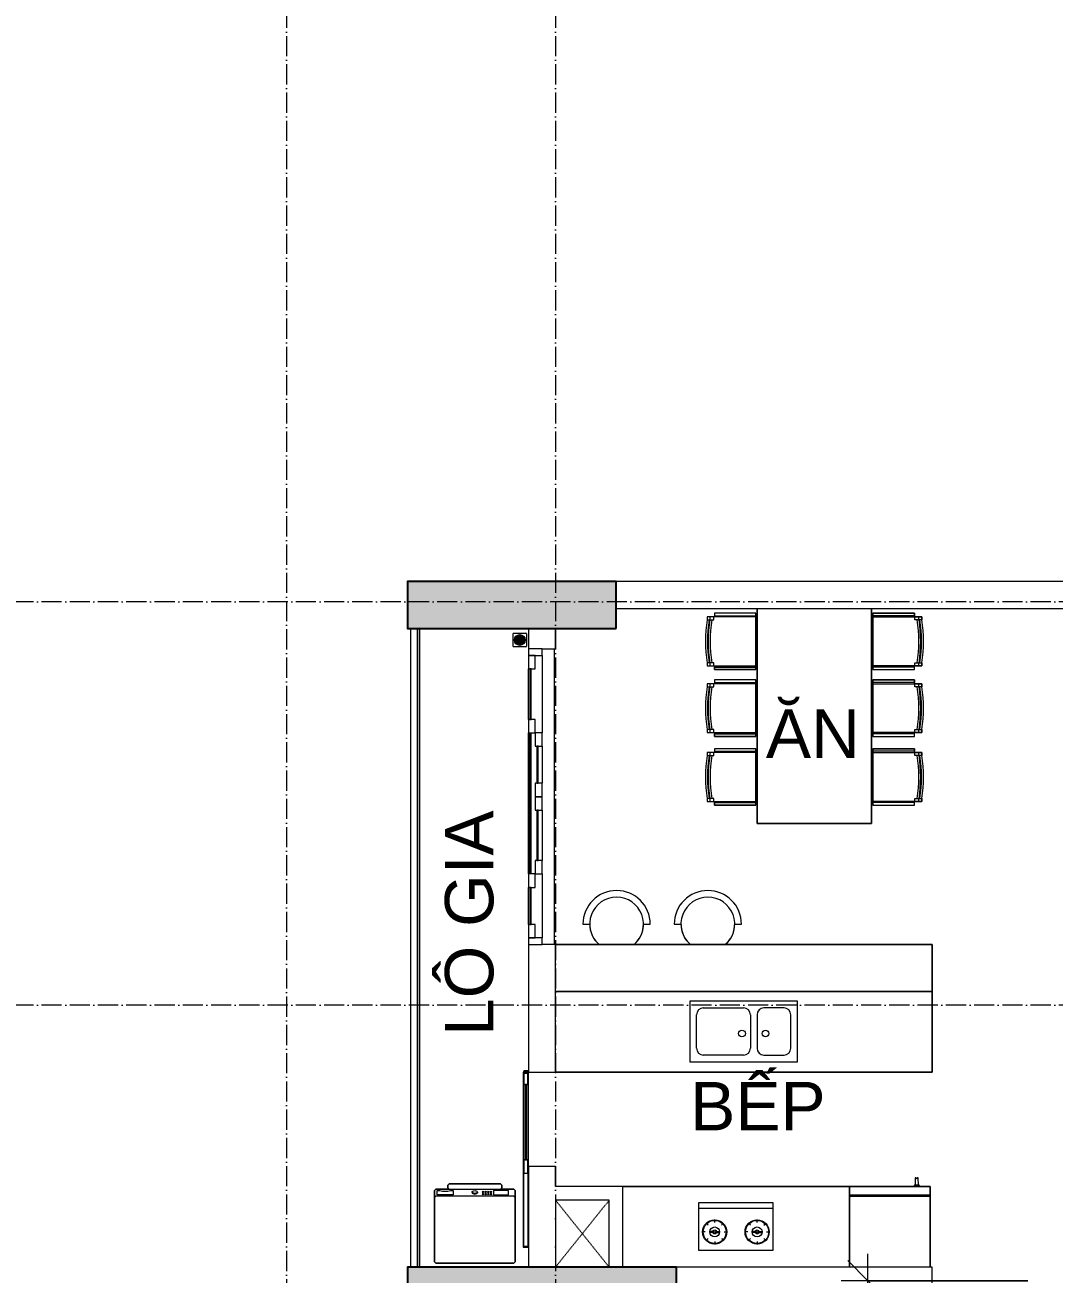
# Model space of a CAD drawing. Header units: millimetres. Extents: x -20144 to 122974, y -38328 to 48263.
# Drawn here: x -2443 to 5206, y 6450 to 15739 of the extents above; entities that cross this region are included whole.
import ezdxf

# ---------------------------------------------------------------- set-up
doc = ezdxf.new("R2010")
doc.units = ezdxf.units.MM
doc.linetypes.add('Dash', pattern=[6.35, 3.175, -3.175])
doc.linetypes.add('Grid Line', pattern=[4.2, 3, -0.6, 0, -0.6])
for name, color, linetype, lineweight in [('A-DETL-GENF', 31, 'Continuous', 5), ('A-DETL-GENF-HDLN', 161, 'Dash', 5), ('CHU', 181, 'Continuous', 5), ('CUA', 31, 'Continuous', 9), ('DIM', 1, 'Continuous', 5), ('DIM-200', 1, 'Continuous', 5), ('NET THAY 1', 41, 'Continuous', 5), ('NET-CAT', 3, 'Continuous', 15), ('NET-THAY', 2, 'Continuous', 9), ('THIET BI', 44, 'Continuous', 5), ('THIET-BI', 44, 'Continuous', 5), ('TRUC', 225, 'Continuous', 5), ('X-COT HAM$0$LC.HA', 8, 'Continuous', 9)]:
    doc.layers.add(name, color=color, linetype=linetype, lineweight=lineweight)
doc.styles.add('Arial_3', font='arial_0.ttf', dxfattribs={"height": 400})
doc.styles.add('Arial_4', font='arial_0.ttf', dxfattribs={"height": 360})
doc.dimstyles.new('Diagonal_-_2mm_Arial', dxfattribs={"dimscale": 304.8, "dimtxt": 408.10376, "dimasz": 0.984252, "dimexe": 0.656168, "dimexo": 4.593176, "dimgap": 0.098425, "dimtad": 1, "dimdec": 0, "dimzin": 0, "dimdsep": 46, "dimtxsty": 'Arial_3', "dimblk1": 'OBLIQUE', "dimblk2": 'OBLIQUE', "dimsah": 1, "dimcen": 0.09, "dimdle": 0.656168, "dimazin": 0, "dimtfac": 1, "dimtdec": 4, "dimtix": 1, "dimtmove": 0, "dimatfit": 3, "dimfxl": 0, "dimtvp": 1, "dimtolj": 1, "dimtzin": 0, "dimlwd": 9, "dimlwe": 9, "dimarcsym": 0})

# ---------------------------------------------------------------- blocks, each defined once
blk = doc.blocks.new('ALC1807-ASCENT PLAZA-KET CAU_rvt-1-MẶT BẰNG TẦNG 5 ĐẾN TẦNG 22')
at = {"layer": 'X-COT HAM$0$LC.HA'}
h = blk.add_hatch(color=256, dxfattribs=at)
h.dxf.hatch_style = 1
h.paths.add_polyline_path([(1951, 11249.9), (1951, 11599.9), (401, 11599.9), (401, 11249.9)])
h = blk.add_hatch(color=256, dxfattribs=at)
h.dxf.hatch_style = 1
h.paths.add_polyline_path([(2400.5, 6200), (2400.5, 6500), (400.5, 6500), (400.5, 6200)])
at = {"ltscale": 1000}
for points in [[(1951, 11249.9), (1951, 11599.9), (401, 11599.9), (401, 11249.9)], [(2400.5, 6200), (2400.5, 6500), (400.5, 6500), (400.5, 6200)]]:
    blk.add_lwpolyline(points, close=True, dxfattribs=at)
blk = doc.blocks.new('X-TU LANH - X-TU LANH-V9-MẶT BẰNG TẦNG 5 ĐẾN TẦNG 22')
at = {"layer": 'THIET BI'}
for p, q in [((-300, 0), (-300, -600)), ((-300, -600), (-300, 0)), ((300, -600), (300, 0)), ((300, 0), (300, -600)), ((300, -530), (-300, -530)), ((300, -540), (-300, -540)), ((-300, -600), (300, -600)), ((300, -600), (-300, -600)), ((-222.5, -600), (-217.5, -610)), ((-217.5, -610), (-182.5, -610)), ((-212.5, -610), (-210.5, -665)), ((-189.5, -665), (-187.5, -610)), ((-182.5, -610), (-177.5, -600)), ((-210.5, -665), (-205.2, -665)), ((-194.8, -665), (-189.5, -665))]:
    blk.add_line(p, q, dxfattribs=at)
blk.add_arc((-200, -667.2), 5.66, 22.40182, 157.59821, dxfattribs=at)
blk = doc.blocks.new('X-BAN AN 4 GHE - X-BAN AN 4 GHE 2-V43-MẶT BẰNG TẦNG 5 ĐẾN TẦNG 22')
at = {"layer": 'THIET BI'}
for p, q in [((187, 372.7), (165.2, 372.7)), ((165.2, 372.7), (165.2, 318.5)), ((165.2, 372.7), (165.2, 10)), ((187, 372.7), (165.2, 372.7)), ((187, 337.9), (187, 372.7)), ((527.9, 372.7), (506.1, 372.7)), ((506.1, 372.7), (506.1, 337.9)), ((527.9, 372.7), (506.1, 372.7)), ((527.9, 318.5), (527.9, 372.7)), ((527.9, 10), (527.9, 372.7)), ((698.6, 372.7), (676.8, 372.7)), ((676.8, 372.7), (676.8, 318.5)), ((676.8, 372.7), (676.8, 10)), ((698.6, 372.7), (676.8, 372.7)), ((698.6, 337.9), (698.6, 372.7)), ((1039.5, 372.7), (1017.7, 372.7)), ((1017.7, 372.7), (1017.7, 337.9)), ((1039.5, 372.7), (1017.7, 372.7)), ((1039.5, 318.5), (1039.5, 372.7)), ((1039.5, 10), (1039.5, 372.7)), ((1195.4, 372.7), (1173.7, 372.7)), ((1173.7, 372.7), (1173.7, 318.5)), ((1173.7, 372.7), (1173.7, 10)), ((1195.4, 372.7), (1173.7, 372.7)), ((1195.4, 337.9), (1195.4, 372.7)), ((1536.3, 372.7), (1514.6, 372.7)), ((1514.6, 372.7), (1514.6, 337.9)), ((1536.3, 372.7), (1514.6, 372.7)), ((1536.3, 318.5), (1536.3, 372.7)), ((1536.3, 10), (1536.3, 372.7)), ((165.2, 318.5), (136.9, 318.5)), ((136.9, 318.5), (136.9, 10)), ((136.9, 318.5), (155.8, 318.5)), ((136.9, 10), (136.9, 318.5)), ((155.8, 318.5), (155.8, 10)), ((165.2, 350.9), (187, 350.9)), ((165.2, 321.9), (187, 321.9)), ((187, 321.9), (187, 337.9)), ((506.1, 350.9), (527.9, 350.9)), ((506.1, 337.9), (506.1, 321.9)), ((506.1, 321.9), (527.9, 321.9)), ((556.2, 318.5), (527.9, 318.5)), ((537.3, 318.5), (537.3, 10)), ((556.2, 318.5), (537.3, 318.5)), ((556.2, 10), (556.2, 318.5)), ((556.2, 10), (556.2, 318.5)), ((648.5, 318.5), (648.5, 10)), ((676.8, 318.5), (648.5, 318.5)), ((648.5, 318.5), (667.4, 318.5)), ((648.5, 10), (648.5, 318.5)), ((667.4, 318.5), (667.4, 10)), ((676.8, 350.9), (698.6, 350.9)), ((676.8, 321.9), (698.6, 321.9)), ((698.6, 321.9), (698.6, 337.9)), ((1017.7, 350.9), (1039.5, 350.9)), ((1017.7, 337.9), (1017.7, 321.9)), ((1017.7, 321.9), (1039.5, 321.9)), ((1067.8, 318.5), (1039.5, 318.5)), ((1048.9, 318.5), (1048.9, 10)), ((1067.8, 318.5), (1048.9, 318.5)), ((1067.8, 10), (1067.8, 318.5)), ((1067.8, 10), (1067.8, 318.5)), ((1145.3, 318.5), (1145.3, 10)), ((1173.7, 318.5), (1145.3, 318.5)), ((1145.3, 318.5), (1164.2, 318.5)), ((1145.3, 10), (1145.3, 318.5)), ((1164.2, 318.5), (1164.2, 10)), ((1173.7, 350.9), (1195.4, 350.9)), ((1173.7, 321.9), (1195.4, 321.9)), ((1195.4, 321.9), (1195.4, 337.9)), ((1514.6, 350.9), (1536.3, 350.9)), ((1514.6, 337.9), (1514.6, 321.9)), ((1514.6, 321.9), (1536.3, 321.9)), ((1564.7, 318.5), (1536.3, 318.5)), ((1545.8, 318.5), (1545.8, 10)), ((1564.7, 318.5), (1545.8, 318.5)), ((1564.7, 10), (1564.7, 318.5)), ((1564.7, 10), (1564.7, 318.5)), ((1600, 0), (0, 0)), ((0, 0), (0, -850)), ((0, -850), (0, 0)), ((0, 0), (1600, 0)), ((136.9, 10), (556.2, 10)), ((155.8, 10), (136.9, 10)), ((165.2, 10), (527.9, 10)), ((537.3, 10), (556.2, 10)), ((648.5, 10), (1067.8, 10)), ((667.4, 10), (648.5, 10)), ((676.8, 10), (1039.5, 10)), ((1048.9, 10), (1067.8, 10)), ((1145.3, 10), (1564.7, 10)), ((1164.2, 10), (1145.3, 10)), ((1173.7, 10), (1536.3, 10)), ((1545.8, 10), (1564.7, 10)), ((0, -850), (1600, -850)), ((1600, -850), (0, -850)), ((556.2, -860), (136.9, -860)), ((136.9, -860), (136.9, -1168.5)), ((155.8, -860), (136.9, -860)), ((136.9, -860), (136.9, -1168.5)), ((155.8, -1168.5), (155.8, -860)), ((165.2, -860), (527.9, -860)), ((165.2, -1222.7), (165.2, -860)), ((527.9, -860), (527.9, -1222.7)), ((537.3, -860), (556.2, -860)), ((537.3, -1168.5), (537.3, -860)), ((556.2, -1168.5), (556.2, -860)), ((556.2, -860), (556.2, -1168.5)), ((1067.8, -860), (648.5, -860)), ((648.5, -860), (648.5, -1168.5)), ((667.4, -860), (648.5, -860)), ((648.5, -860), (648.5, -1168.5)), ((667.4, -1168.5), (667.4, -860)), ((676.8, -860), (1039.5, -860)), ((676.8, -1222.7), (676.8, -860)), ((1039.5, -860), (1039.5, -1222.7)), ((1048.9, -860), (1067.8, -860)), ((1048.9, -1168.5), (1048.9, -860)), ((1067.8, -1168.5), (1067.8, -860)), ((1067.8, -860), (1067.8, -1168.5)), ((1564.7, -860), (1145.3, -860)), ((1145.3, -860), (1145.3, -1168.5)), ((1164.2, -860), (1145.3, -860)), ((1145.3, -860), (1145.3, -1168.5)), ((1164.2, -1168.5), (1164.2, -860)), ((1173.7, -860), (1536.3, -860)), ((1173.7, -1222.7), (1173.7, -860)), ((1536.3, -860), (1536.3, -1222.7)), ((1545.8, -860), (1564.7, -860)), ((1545.8, -1168.5), (1545.8, -860)), ((1564.7, -1168.5), (1564.7, -860)), ((1564.7, -860), (1564.7, -1168.5)), ((136.9, -1168.5), (165.2, -1168.5)), ((136.9, -1168.5), (155.8, -1168.5)), ((165.2, -1168.5), (165.2, -1222.7)), ((165.2, -1171.9), (187, -1171.9)), ((165.2, -1200.9), (187, -1200.9)), ((187, -1171.9), (187, -1187.9)), ((187, -1187.9), (187, -1222.7)), ((506.1, -1171.9), (527.9, -1171.9)), ((506.1, -1187.9), (506.1, -1171.9)), ((506.1, -1222.7), (506.1, -1187.9)), ((506.1, -1200.9), (527.9, -1200.9)), ((527.9, -1222.7), (527.9, -1168.5)), ((527.9, -1168.5), (556.2, -1168.5)), ((556.2, -1168.5), (537.3, -1168.5)), ((648.5, -1168.5), (676.8, -1168.5)), ((648.5, -1168.5), (667.4, -1168.5)), ((676.8, -1168.5), (676.8, -1222.7)), ((676.8, -1171.9), (698.6, -1171.9)), ((676.8, -1200.9), (698.6, -1200.9)), ((698.6, -1171.9), (698.6, -1187.9)), ((698.6, -1187.9), (698.6, -1222.7)), ((1017.7, -1171.9), (1039.5, -1171.9)), ((1017.7, -1187.9), (1017.7, -1171.9)), ((1017.7, -1222.7), (1017.7, -1187.9)), ((1017.7, -1200.9), (1039.5, -1200.9)), ((1039.5, -1222.7), (1039.5, -1168.5)), ((1039.5, -1168.5), (1067.8, -1168.5)), ((1067.8, -1168.5), (1048.9, -1168.5)), ((1145.3, -1168.5), (1173.7, -1168.5)), ((1145.3, -1168.5), (1164.2, -1168.5)), ((1173.7, -1168.5), (1173.7, -1222.7)), ((1173.7, -1171.9), (1195.4, -1171.9)), ((1173.7, -1200.9), (1195.4, -1200.9)), ((1195.4, -1171.9), (1195.4, -1187.9)), ((1195.4, -1187.9), (1195.4, -1222.7)), ((1514.6, -1171.9), (1536.3, -1171.9)), ((1514.6, -1187.9), (1514.6, -1171.9)), ((1514.6, -1222.7), (1514.6, -1187.9)), ((1514.6, -1200.9), (1536.3, -1200.9)), ((1536.3, -1222.7), (1536.3, -1168.5)), ((1536.3, -1168.5), (1564.7, -1168.5)), ((1564.7, -1168.5), (1545.8, -1168.5)), ((165.2, -1222.7), (187, -1222.7)), ((187, -1222.7), (165.2, -1222.7)), ((506.1, -1222.7), (527.9, -1222.7)), ((527.9, -1222.7), (506.1, -1222.7)), ((676.8, -1222.7), (698.6, -1222.7)), ((698.6, -1222.7), (676.8, -1222.7)), ((1017.7, -1222.7), (1039.5, -1222.7)), ((1039.5, -1222.7), (1017.7, -1222.7)), ((1173.7, -1222.7), (1195.4, -1222.7)), ((1195.4, -1222.7), (1173.7, -1222.7)), ((1514.6, -1222.7), (1536.3, -1222.7)), ((1536.3, -1222.7), (1514.6, -1222.7))]:
    blk.add_line(p, q, dxfattribs=at)
for centre, radius, start, end in [((346.5, -628.1), 1013.4, 80.94073, 99.05927), ((346.5, -628.1), 1013.4, 80.94073, 99.05927), ((858.1, -628.1), 1013.4, 80.94073, 99.05927), ((858.1, -628.1), 1013.4, 80.94073, 99.05927), ((1355, -628.1), 1013.4, 80.94073, 99.05927), ((1355, -628.1), 1013.4, 80.94073, 99.05927), ((346.5, -628.1), 998.9, 80.80804, 99.19196), ((346.5, -648.2), 1013.4, 80.94073, 99.05927), ((346.5, -648.2), 998.9, 80.80804, 99.19196), ((858.1, -628.1), 998.9, 80.80804, 99.19196), ((858.1, -648.2), 1013.4, 80.94073, 99.05927), ((858.1, -648.2), 998.9, 80.80804, 99.19196), ((1355, -628.1), 998.9, 80.80804, 99.19196), ((1355, -648.2), 1013.4, 80.94073, 99.05927), ((1355, -648.2), 998.9, 80.80804, 99.19196), ((346.5, -201.8), 998.9, 260.80804, 279.19196), ((346.5, -201.8), 1013.4, 260.94073, 279.05927), ((858.1, -201.8), 998.9, 260.80804, 279.19196), ((858.1, -201.8), 1013.4, 260.94073, 279.05927), ((1355, -201.8), 998.9, 260.80804, 279.19196), ((1355, -201.8), 1013.4, 260.94073, 279.05927), ((346.5, -221.9), 998.9, 260.80804, 279.19196), ((346.5, -221.9), 1013.4, 260.94073, 279.05927), ((346.5, -221.9), 1013.4, 260.94073, 279.05927), ((858.1, -221.9), 998.9, 260.80804, 279.19196), ((858.1, -221.9), 1013.4, 260.94073, 279.05927), ((858.1, -221.9), 1013.4, 260.94073, 279.05927), ((1355, -221.9), 998.9, 260.80804, 279.19196), ((1355, -221.9), 1013.4, 260.94073, 279.05927), ((1355, -221.9), 1013.4, 260.94073, 279.05927)]:
    blk.add_arc(centre, radius, start, end, dxfattribs=at)
blk = doc.blocks.new('X-MAY GIAT - X-MAY GIAT-1305597-MẶT BẰNG TẦNG 5 ĐẾN TẦNG 22')
at = {"layer": 'THIET BI'}
for p, q in [((-290, 0), (-300, -10)), ((-300, -10), (-290, 0)), ((290, 0), (-290, 0)), ((-290, 0), (290, 0)), ((300, -10), (290, 0)), ((290, 0), (300, -10)), ((-300, -10), (-300, -540)), ((-300, -540), (-300, -10)), ((300, -540), (300, -10)), ((300, -10), (300, -540)), ((-300, -490), (-290, -500)), ((-300, -540), (-290, -550)), ((-290, -550), (-300, -540)), ((-290, -500), (290, -500)), ((-290, -550), (-190, -550)), ((-190, -550), (-290, -550)), ((-250, -510), (-250, -540)), ((-140, -510), (-250, -510)), ((-250, -540), (-140, -540)), ((-190, -550), (-200, -560)), ((-200, -560), (-190, -550)), ((190, -550), (-190, -550)), ((-140, -540), (-140, -510)), ((-20, -530), (-20, -525)), ((0, -520), (0, -525)), ((20, -530), (20, -525)), ((160, -510), (280, -510)), ((160, -540), (160, -510)), ((180, -540), (160, -540)), ((200, -560), (190, -550)), ((190, -550), (290, -550)), ((190, -550), (200, -560)), ((290, -550), (190, -550)), ((280, -540), (260, -540)), ((280, -510), (280, -540)), ((290, -500), (300, -490)), ((290, -550), (300, -540)), ((300, -540), (290, -550)), ((-200, -560), (-200, -580)), ((-200, -580), (-200, -560)), ((-200, -580), (-190, -590)), ((-190, -590), (-200, -580)), ((-190, -590), (190, -590)), ((190, -590), (-190, -590)), ((190, -590), (200, -580)), ((200, -580), (190, -590)), ((200, -580), (200, -560)), ((200, -560), (200, -580))]:
    blk.add_line(p, q, dxfattribs=at)
blk.add_arc((220, -697.5), 162.5, 75.74997, 104.25003, dxfattribs=at)
for centre, major_axis in [((-120, -512.5), (5, 0)), ((-120, -522.5), (5, 0)), ((-120, -532.5), (5, 0)), ((-100, -512.5), (5, 0)), ((-100, -522.5), (5, 0)), ((-100, -532.5), (5, 0)), ((-80, -512.5), (5, 0)), ((-80, -522.5), (5, 0)), ((-80, -532.5), (5, 0)), ((-60, -512.5), (-5, 0)), ((-60, -522.5), (-5, 0)), ((-60, -532.5), (-5, 0)), ((0, -530), (-20, 0))]:
    blk.add_ellipse(centre, major_axis=major_axis, ratio=0.5, dxfattribs=at)
blk.add_ellipse((0, -525), major_axis=(-20, 0), ratio=0.5, start_param=3.141593, end_param=6.283185, dxfattribs=at)
blk = doc.blocks.new('CUA SAN PHOI LUA1 - CUA SAN PHOI LUA 700-1661581-MẶT BẰNG TẦNG 5 ĐẾN TẦNG 22')
at = {"layer": 'CUA'}
for p, q in [((-260, -105), (-360, -105)), ((-360, -105), (-360, -135)), ((-360, -135), (-260, -135)), ((-310, -100), (-350, -100)), ((-350, -100), (-350, -140)), ((-350, -140), (-310, -140)), ((-345, -135), (-345, -105)), ((-345, -105), (-310, -105)), ((-310, -135), (-345, -135)), ((-310, -105), (-310, -100)), ((350, -100), (-310, -100)), ((-310, -140), (-310, -135)), ((-310, -140), (910, -140)), ((-260, -135), (-260, -105)), ((-260, -105), (300, -105)), ((300, -115), (-260, -115)), ((-260, -115), (-260, -125)), ((-260, -125), (300, -125)), ((300, -135), (-260, -135)), ((400, -105), (300, -105)), ((300, -105), (300, -135)), ((300, -125), (300, -115)), ((300, -135), (400, -135)), ((400, -135), (400, -105)), ((400, -105), (910, -105)), ((910, -135), (400, -135)), ((910, -100), (910, -105)), ((950, -100), (910, -100)), ((910, -105), (945, -105)), ((945, -135), (910, -135)), ((910, -135), (910, -140)), ((910, -140), (950, -140)), ((945, -105), (945, -135)), ((950, -140), (950, -100))]:
    blk.add_line(p, q, dxfattribs=at)
blk = doc.blocks.new('CUA LO GIA - CUA LO GIA-1834139-MẶT BẰNG TẦNG 5 ĐẾN TẦNG 22')
at = {"layer": 'CUA'}
for p, q in [((-1050, 100), (-1100, 100)), ((-1100, 100), (-1100, 0)), ((-950, 100), (-1050, 100)), ((-1050, 100), (-1050, 50)), ((-1050, 0), (-1050, 100)), ((-950, 50), (-950, 100)), ((-950, 100), (-675, 100)), ((-575, 100), (-675, 100)), ((-675, 100), (-675, 50)), ((-575, 50), (-575, 100)), ((-575, 100), (475, 100)), ((575, 100), (475, 100)), ((475, 100), (475, 50)), ((575, 50), (575, 100)), ((575, 100), (950, 100)), ((1050, 100), (950, 100)), ((950, 100), (950, 50)), ((1050, 50), (1050, 100)), ((1100, 100), (1050, 100)), ((1050, 100), (1050, 0)), ((1100, 0), (1100, 100)), ((-1100, 0), (-1050, 0)), ((-1050, 50), (-950, 50)), ((-575, 0), (-1050, 0)), ((-675, 90), (-950, 90)), ((-950, 90), (-950, 80)), ((-950, 80), (-675, 80)), ((-675, 80), (-675, 90)), ((-675, 50), (-575, 50)), ((-575, 90), (475, 90)), ((-575, 80), (475, 80)), ((-475, 50), (-575, 50)), ((-575, 50), (-575, 0)), ((-575, 0), (-475, 0)), ((-475, 0), (-475, 50)), ((-100, 40), (-475, 40)), ((-475, 40), (-475, 30)), ((-475, 30), (-100, 30)), ((-100, 0), (-475, 0)), ((0, 50), (-100, 50)), ((-100, 50), (-100, 0)), ((-100, 30), (-100, 40)), ((-100, 0), (0, 0)), ((100, 50), (0, 50)), ((0, 50), (0, 0)), ((0, 0), (0, 50)), ((0, 0), (100, 0)), ((100, 0), (100, 50)), ((375, 40), (100, 40)), ((100, 40), (100, 30)), ((100, 30), (375, 30)), ((375, 0), (100, 0)), ((475, 50), (375, 50)), ((375, 50), (375, 0)), ((375, 30), (375, 40)), ((375, 0), (475, 0)), ((475, 50), (575, 50)), ((475, 0), (475, 50)), ((1050, 0), (475, 0)), ((950, 90), (575, 90)), ((575, 90), (575, 80)), ((575, 80), (950, 80)), ((950, 80), (950, 90)), ((950, 50), (1050, 50)), ((1050, 0), (1100, 0))]:
    blk.add_line(p, q, dxfattribs=at)
blk = doc.blocks.new('X-BEP - X-BEP-1731973-MẶT BẰNG TẦNG 5 ĐẾN TẦNG 22')
at = {"layer": 'THIET BI'}
for p, q in [((1685.1, 0), (0, 0)), ((0, 0), (1685.1, 0)), ((1685.1, -600), (1685.1, 0)), ((1685.1, 0), (1685.1, -600)), ((566.6, -117.4), (1115.7, -117.4)), ((566.6, -475.7), (566.6, -117.4)), ((1115.7, -162.4), (566.6, -162.4)), ((1115.7, -117.4), (1115.7, -475.7)), ((633.8, -287.3), (617.3, -270.7)), ((683.4, -266.8), (683.4, -243.3)), ((733.1, -287.3), (749.6, -270.7)), ((949.3, -287.3), (932.7, -270.7)), ((998.9, -266.8), (998.9, -243.3)), ((1048.5, -287.3), (1065.1, -270.7)), ((613.3, -336.9), (589.8, -336.9)), ((669.3, -332.9), (646.8, -332.9)), ((669.3, -341), (646.8, -341)), ((697.6, -332.9), (720.1, -332.9)), ((697.6, -341), (720.1, -341)), ((753.6, -336.9), (777, -336.9)), ((928.7, -336.9), (905.3, -336.9)), ((984.8, -332.9), (962.2, -332.9)), ((984.8, -341), (962.2, -341)), ((1013, -332.9), (1035.6, -332.9)), ((1013, -341), (1035.6, -341)), ((1069.1, -336.9), (1092.5, -336.9)), ((633.8, -386.6), (617.3, -403.1)), ((683.4, -407.1), (683.4, -430.5)), ((733.1, -386.6), (749.6, -403.1)), ((949.3, -386.6), (932.7, -403.1)), ((998.9, -407.1), (998.9, -430.5)), ((1048.5, -386.6), (1065.1, -403.1)), ((1115.7, -475.7), (566.6, -475.7))]:
    blk.add_line(p, q, dxfattribs=at)
for centre, radius in [((683.4, -336.9), 90), ((683.4, -336.9), 85.5), ((998.9, -336.9), 90), ((998.9, -336.9), 85.5), ((683.4, -336.9), 36.9), ((683.4, -336.9), 14.7), ((683.4, -336.9), 8.24), ((998.9, -336.9), 36.9), ((998.9, -336.9), 14.7), ((998.9, -336.9), 8.24)]:
    blk.add_circle(centre, radius, dxfattribs=at)
blk = doc.blocks.new('X-BEP - X-BEP-1366083-MẶT BẰNG TẦNG 5 ĐẾN TẦNG 22')
at = {"layer": 'THIET BI'}
for p, q in [((2808.9, 0), (10, 0)), ((10, 0), (2808.9, 0)), ((2808.9, -600), (2808.9, 0)), ((2808.9, 0), (2808.9, -600)), ((1008.7, -71.5), (1008.7, -521.5)), ((1808.7, -71.5), (1008.7, -71.5)), ((1808.7, -521.5), (1808.7, -71.5)), ((1058.7, -421.5), (1058.7, -171.5)), ((1108.7, -121.5), (1408.7, -121.5)), ((1458.7, -171.5), (1458.7, -421.5)), ((1508.7, -171.5), (1508.7, -421.5)), ((1708.7, -121.5), (1558.7, -121.5)), ((1758.7, -421.5), (1758.7, -171.5)), ((1008.7, -521.5), (1808.7, -521.5)), ((1408.7, -471.5), (1108.7, -471.5)), ((1558.7, -471.5), (1708.7, -471.5)), ((10, -600), (2808.9, -600)), ((2808.9, -600), (10, -600))]:
    blk.add_line(p, q, dxfattribs=at)
for centre in [(1396.2, -311.5), (1571.2, -311.5)]:
    blk.add_circle(centre, 25, dxfattribs=at)
for centre, start, end in [((1108.7, -171.5), 90, 180), ((1408.7, -171.5), 360, 90), ((1558.7, -171.5), 90, 180), ((1708.7, -171.5), 0, 90), ((1108.7, -421.5), 180, 270), ((1408.7, -421.5), 270, 0), ((1558.7, -421.5), 180, 270), ((1708.7, -421.5), 270, 0)]:
    blk.add_arc(centre, 50, start, end, dxfattribs=at)
blk = doc.blocks.new('X-GHE BAR - X-GHE BAR-1305631-MẶT BẰNG TẦNG 5 ĐẾN TẦNG 22')
at = {"layer": 'THIET BI'}
for p, q in [((-250, -250), (-200, -250)), ((-250, -250), (-200, -250)), ((200, -250), (250, -250)), ((200, -250), (250, -250)), ((-132.3, -400), (132.3, -400)), ((-132.3, -400), (132.3, -400))]:
    blk.add_line(p, q, dxfattribs=at)
for radius, start, end in [(250, 0, 180), (250, 0, 180), (200, 311.40962, 228.59038), (200, 180, 228.59038), (200, 311.40962, 0)]:
    blk.add_arc((0, -250), radius, start, end, dxfattribs=at)
blk = doc.blocks.new('X-BAR 2 - X-BAR 2-1915231-MẶT BẰNG TẦNG 5 ĐẾN TẦNG 22')
at = {"layer": 'THIET BI'}
for p, q in [((-350, 0), (-350, -2799)), ((-347.7, -679), (-347.7, 0)), ((0, -2799), (0, 0)), ((0, 0), (0, -2799)), ((-350, -2799), (-350, -679)), ((-350, -679), (-347.7, -679)), ((-350, -2799), (0, -2799)), ((0, -2799), (-350, -2799))]:
    blk.add_line(p, q, dxfattribs=at)
blk = doc.blocks.new('X-PHEU - X-PHEU-1231512-MẶT BẰNG TẦNG 5 ĐẾN TẦNG 22')
at = {"layer": 'THIET-BI'}
for p, q in [((25, 29), (25, 121)), ((29, 125), (121, 125)), ((47.5, 51.8), (47.5, 98.2)), ((52.5, 103.1), (52.5, 46.9)), ((57.5, 43.5), (57.5, 106.5)), ((62.5, 108.8), (62.5, 41.2)), ((67.5, 39.8), (67.5, 110.2)), ((72.5, 110.9), (72.5, 78.1)), ((77.5, 78.1), (77.5, 110.9)), ((82.5, 110.2), (82.5, 39.8)), ((87.5, 41.2), (87.5, 108.8)), ((92.5, 106.5), (92.5, 43.5)), ((97.5, 46.9), (97.5, 103.1)), ((102.5, 98.2), (102.5, 51.8)), ((125, 121), (125, 29)), ((121, 25), (29, 25)), ((42.5, 90.5), (42.5, 59.5)), ((72.5, 71.9), (72.5, 39.1)), ((77.5, 39.1), (77.5, 71.9)), ((107.5, 59.5), (107.5, 90.5))]:
    blk.add_line(p, q, dxfattribs=at)
blk.add_circle((75, 75), 40, dxfattribs=at)
for centre, radius, start, end in [((29, 121), 4, 90, 180), ((75, 75), 36, 139.80824, 154.52563), ((75, 75), 36, 119.0853, 128.68219), ((75, 75), 36, 102.0247, 110.31751), ((75, 75), 36, 90, 93.98208), ((75, 75), 36, 86.01792, 90), ((75, 75), 36, 69.68249, 77.9753), ((75, 75), 36, 51.31781, 60.9147), ((75, 75), 36, 25.47437, 40.19176), ((121, 121), 4, 0, 90), ((29, 29), 4, 180, 270), ((75, 75), 36, 205.47437, 220.19176), ((75, 75), 36, 231.31781, 240.9147), ((75, 75), 36, 249.68249, 257.9753), ((75, 75), 4, 128.68219, 231.31781), ((75, 75), 36, 266.01792, 270), ((75, 75), 36, 270, 273.98208), ((75, 75), 4, 308.68219, 51.31781), ((75, 75), 36, 282.0247, 290.31751), ((75, 75), 36, 299.0853, 308.68219), ((75, 75), 36, 319.80824, 334.52563), ((121, 29), 4, 270, 360)]:
    blk.add_arc(centre, radius, start, end, dxfattribs=at)
blk = doc.blocks.new('Top Rail Type - Top Rail_Internal_-1821325-MẶT BẰNG TẦNG 5 ĐẾN TẦNG 22')
at = {"layer": 'NET THAY 1'}
for p, q in [((425.5, 6499.9), (425.5, 11249.9)), ((475.5, 11249.9), (475.5, 6499.9))]:
    blk.add_line(p, q, dxfattribs=at)
blk = doc.blocks.new('Top Rail Type - Top Rail_Internal_-V80-MẶT BẰNG TẦNG 5 ĐẾN TẦNG 22')
at = {"layer": 'NET THAY 1'}
for p, q in [((425.5, 6499.9), (425.5, 11249.9)), ((475.5, 6499.9), (475.5, 11249.9))]:
    blk.add_line(p, q, dxfattribs=at)
blk = doc.blocks.new('Family2 - Family1-1894844-MẶT BẰNG TẦNG 5 ĐẾN TẦNG 22')
at = {"layer": 'A-DETL-GENF'}
for p, q in [((400, 500), (0, 500)), ((0, 500), (0, 0)), ((400, 0), (400, 500)), ((0, 0), (400, 0))]:
    blk.add_line(p, q, dxfattribs=at)
at = {"layer": 'A-DETL-GENF-HDLN'}
for p, q in [((0, 500), (400, 0.8)), ((0, 0), (400, 499.2))]:
    blk.add_line(p, q, dxfattribs=at)
blk = doc.blocks.new('DIMBLOCK38-MẶT BẰNG TẦNG 5 ĐẾN TẦNG 22')
at = {"layer": 'DIM-200', "lineweight": 9, "transparency": 16777216}
for p, q in [((3822.9, 3049.9), (3822.9, 6599.9)), ((3822.9, 6399.9), (3672.9, 6549.9)), ((5010.8, 6399.9), (3622.9, 6399.9)), ((3822.9, 6399.9), (3972.9, 6249.9)), ((3822.9, 6399.9), (5010.8, 6399.9)), ((3822.9, 3249.9), (3672.9, 3399.9)), ((5010.8, 3249.9), (3622.9, 3249.9)), ((3822.9, 3249.9), (3972.9, 3099.9)), ((3822.9, 3249.9), (5010.8, 3249.9))]:
    blk.add_line(p, q, dxfattribs=at)
at = {"layer": 'DIM-200', "color": 0, "lineweight": 9, "transparency": 16777216, "insert": (3273.6, 4209.6), "char_height": 400, "width": 1476.708, "attachment_point": 1, "rotation": 90, "line_spacing_factor": 0.941778, "style": 'Arial_3'}
blk.add_mtext('3150', dxfattribs=at)
blk = doc.blocks.new('_Oblique')
at = {"color": 0, "linetype": 'ByBlock', "lineweight": -2}
blk.add_line((-0.5, -0.5), (0.5, 0.5), dxfattribs=at)

msp = doc.modelspace()

# ---------------------------------------------------------------- linework, layer by layer
at = {"layer": 'NET-CAT'}
for p, q in [((9050.5, 11599.9), (1950.5, 11599.9)), ((1950.5, 11399.9), (9050.5, 11399.9)), ((1300.5, 11249.9), (1300.5, 11099.9)), ((1500.5, 11099.9), (1500.5, 11249.9)), ((1400.5, 11099.9), (1500.5, 11099.9)), ((1300.5, 8899.9), (1300.5, 7949.9)), ((1500.5, 8899.9), (1400.5, 8899.9)), ((1500.5, 7949.9), (1500.5, 8899.9)), ((1300.5, 7949.9), (1500.5, 7949.9)), ((1300.5, 7249.9), (1300.5, 6499.9)), ((1500.5, 7249.9), (1300.5, 7249.9)), ((1500.5, 7099.9), (1500.5, 7249.9)), ((2000.5, 7099.9), (1500.5, 7099.9)), ((2000.5, 6499.9), (2000.5, 7099.9)), ((4300.5, 6499.9), (2400.5, 6499.9)), ((4300.5, 4199.9), (4300.5, 6499.9))]:
    msp.add_line(p, q, dxfattribs=at)
at = {"layer": 'NET-THAY'}
for p, q in [((490.5, 11249.9), (490.5, 6499.9)), ((1490.5, 11099.9), (1490.5, 8899.9))]:
    msp.add_line(p, q, dxfattribs=at)
at = {"layer": 'TRUC', "linetype": 'Grid Line', "ltscale": 50}
for p, q in [((-499.5, 43599.9), (-499.5, -4500.1)), ((1500.5, 43599.9), (1500.5, -7167.6)), ((43000.5, 11449.9), (-12092.4, 11449.9)), ((43000.5, 8449.9), (-14407, 8449.9))]:
    msp.add_line(p, q, dxfattribs=at)

# ---------------------------------------------------------------- block references
at = {"lineweight": 5}
msp.add_blockref('ALC1807-ASCENT PLAZA-KET CAU_rvt-1-MẶT BẰNG TẦNG 5 ĐẾN TẦNG 22', (0, 0), dxfattribs=at)
at = {"layer": 'A-DETL-GENF'}
msp.add_blockref('Family2 - Family1-1894844-MẶT BẰNG TẦNG 5 ĐẾN TẦNG 22', (1500.5, 6499.9), dxfattribs=at)
at = {"layer": 'CUA'}
for name, p, rotation in [('CUA LO GIA - CUA LO GIA-1834139-MẶT BẰNG TẦNG 5 ĐẾN TẦNG 22', (1400.5, 9999.9), 89.99999999999991), ('CUA SAN PHOI LUA1 - CUA SAN PHOI LUA 700-1661581-MẶT BẰNG TẦNG 5 ĐẾN TẦNG 22', (1400.5, 7599.9), 269.9999999999999)]:
    msp.add_blockref(name, p, dxfattribs=dict(at, rotation=rotation))
at = {"layer": 'NET THAY 1'}
for name in ['Top Rail Type - Top Rail_Internal_-1821325-MẶT BẰNG TẦNG 5 ĐẾN TẦNG 22', 'Top Rail Type - Top Rail_Internal_-V80-MẶT BẰNG TẦNG 5 ĐẾN TẦNG 22']:
    msp.add_blockref(name, (0, 0), dxfattribs=at)
at = {"layer": 'THIET BI'}
for name, p, rotation in [('X-BAN AN 4 GHE - X-BAN AN 4 GHE 2-V43-MẶT BẰNG TẦNG 5 ĐẾN TẦNG 22', (3000.5, 9799.9), 89.9999999999999), ('X-BAR 2 - X-BAR 2-1915231-MẶT BẰNG TẦNG 5 ĐẾN TẦNG 22', (1500.5, 8899.9), 89.99999999999974), ('X-TU LANH - X-TU LANH-V9-MẶT BẰNG TẦNG 5 ĐẾN TẦNG 22', (3985.7, 6499.9), 180), ('X-MAY GIAT - X-MAY GIAT-1305597-MẶT BẰNG TẦNG 5 ĐẾN TẦNG 22', (900.5, 6529.9), 180)]:
    msp.add_blockref(name, p, dxfattribs=dict(at, rotation=rotation))
for name, p in [('X-GHE BAR - X-GHE BAR-1305631-MẶT BẰNG TẦNG 5 ĐẾN TẦNG 22', (1954.5, 9302.1)), ('X-GHE BAR - X-GHE BAR-1305631-MẶT BẰNG TẦNG 5 ĐẾN TẦNG 22', (2633.1, 9302.1)), ('X-BEP - X-BEP-1366083-MẶT BẰNG TẦNG 5 ĐẾN TẦNG 22', (1490.5, 8549.9)), ('X-BEP - X-BEP-1731973-MẶT BẰNG TẦNG 5 ĐẾN TẦNG 22', (2000.5, 7099.9))]:
    msp.add_blockref(name, p, dxfattribs=at)
at = {"layer": 'THIET-BI'}
msp.add_blockref('X-PHEU - X-PHEU-1231512-MẶT BẰNG TẦNG 5 ĐẾN TẦNG 22', (1159.9, 11089.9), dxfattribs=at)

# ---------------------------------------------------------------- texts
at = {"layer": 'CHU', "color": 7, "char_height": 360, "attachment_point": 1, "line_spacing_factor": 0.936439, "style": 'Arial_4'}
for s, insert, width in [('\\pt2540.0016,5079.9996,7620.0012,10159.9992,12700.0008,15239.9988,17780.0004,20319.9984,22860,25400.0016,27939.9996,30480.0012,33019.9992,35560.0008,38099.9988,40640.0004,43179.9984,45720,48260.0016,50799.9996,53340.0012,55879.9992,58420.0008,60959.9988,63500.0004,66039.9984,68580,71120.0016,73659.9996,76200.0012,78739.9992,81280.0008;ĂN', (3064.6, 10648.4), 709.02), ('\\pt2540.0016,5079.9996,7620.0012,10159.9992,12700.0008,15239.9988,17780.0004,20319.9984,22860,25400.0016,27939.9996,30480.0012,33019.9992,35560.0008,38099.9988,40640.0004,43179.9984,45720,48260.0016,50799.9996,53340.0012,55879.9992,58420.0008,60959.9988,63500.0004,66039.9984,68580,71120.0016,73659.9996,76200.0012,78739.9992,81280.0008;BẾP', (2502.4, 7878.4), 1016.06)]:
    msp.add_mtext(s, dxfattribs=dict(at, insert=insert, width=width))
at = {"layer": 'CHU', "color": 7, "insert": (678.5, 8220.7), "char_height": 360, "width": 1656.4, "attachment_point": 1, "rotation": 90, "line_spacing_factor": 0.936439, "style": 'Arial_4'}
msp.add_mtext('\\pt2540.0016,5079.9996,7620.0012,10159.9992,12700.0008,15239.9988,17780.0004,20319.9984,22860,25400.0016,27939.9996,30480.0012,33019.9992,35560.0008,38099.9988,40640.0004,43179.9984,45720,48260.0016,50799.9996,53340.0012,55879.9992,58420.0008,60959.9988,63500.0004,66039.9984,68580,71120.0016,73659.9996,76200.0012,78739.9992,81280.0008;LÔ GIA', dxfattribs=at)

# ---------------------------------------------------------------- dimensions: what is measured, and where the dimension line sits
at = {"layer": 'DIM', "lineweight": 9}
dim = msp.add_linear_dim(base=(3822.9, 6399.9), p1=(3610.8, 3249.9), p2=(3610.8, 6399.9), angle=90, dimstyle='Diagonal_-_2mm_Arial', override={"dimpost": '<>', "dimfxl": 3150}, dxfattribs=at)
dim.commit()
dim.dimension.update_dxf_attribs({"geometry": 'DIMBLOCK38-MẶT BẰNG TẦNG 5 ĐẾN TẦNG 22', "text_midpoint": (3588.6, 4824.9)})

doc.saveas('drawing.dxf')
